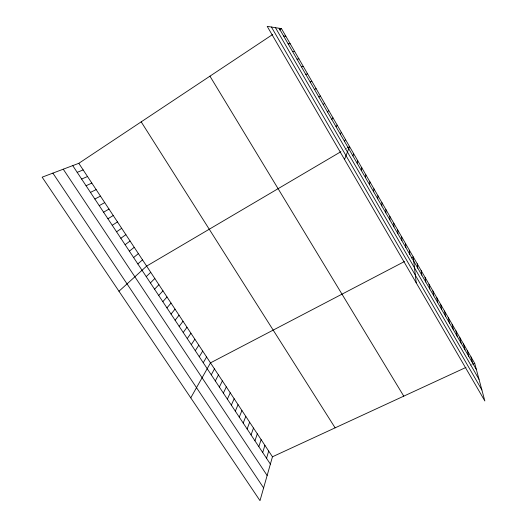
<?xml version="1.0" encoding="UTF-8"?>
<svg xmlns="http://www.w3.org/2000/svg" width="527" height="527" viewBox="0 0 527 527"><rect width="100%" height="100%" fill="white"/><g stroke="black" fill="none" stroke-linecap="round" stroke-linejoin="round"><path stroke-width="0.4" stroke-dasharray="2.63 1.98" d="M344.882 149.352L346.891 148.173M470.341 365.402L472.528 364.388"/><path stroke-width="0.79" d="M385.843 212.908L385.909 209.548M381.792 205.892L381.937 202.664M377.721 198.85L377.951 195.761M373.63 191.775L373.946 188.824M369.526 184.674L369.928 181.855M365.402 177.54L365.89 174.865M361.265 170.379L361.832 167.836M357.108 163.186L357.761 160.788M78.8 163.317L272.459 456.784L259.995 500.65L42.153 177.177L78.8 163.317L272.755 34.426M266.537 458.312L268.691 451.072M262.69 452.489L264.91 445.348M258.823 446.652L261.115 439.597M352.932 155.959L353.67 153.706M254.936 440.789L257.308 433.826M251.043 434.907L253.487 428.029M247.13 429.004L249.646 422.219M243.21 423.076L245.799 416.383M344.52 159.424L349.566 146.592L347.556 147.777M239.265 417.12L241.933 410.526M235.312 411.146L238.052 404.644M231.34 405.151L234.159 398.741M227.354 399.137L230.246 392.819M344.526 141.414L345.442 139.451M223.356 393.089L226.327 386.877M219.337 387.029L222.387 380.909M215.306 380.935L218.435 374.914M211.261 374.829L214.463 368.9M340.297 134.102L341.305 132.284M190.761 397.845L210.484 362.866L404.466 261.524M203.238 362.714L206.604 356.983M199.265 356.713L202.704 351.087M195.28 350.692L198.798 345.159M336.048 126.75L337.148 125.083M191.275 344.645L194.871 339.217M187.256 338.578L190.939 333.248M183.225 332.484L186.986 327.254M179.18 326.371L183.014 321.246M175.116 320.232L179.035 315.212M331.786 119.372L332.972 117.85M171.031 314.072L175.036 309.151M166.94 307.887L171.025 303.071M162.83 301.681L167 296.971M158.706 295.449L162.955 290.845M327.504 111.955L328.782 110.591M154.563 289.191L158.897 284.699M150.406 282.913L154.826 278.526M146.229 276.609L150.735 272.327M118.964 291.233L146.631 266.109L340.87 151.717M323.203 104.511L324.573 103.299M137.83 263.928L142.514 259.87M133.608 257.551L138.377 253.606M129.372 251.148L134.227 247.315M125.116 244.726L130.064 240.997M318.881 97.034L320.344 95.973M120.841 238.27L125.881 234.66M116.553 231.794L121.684 228.303M279.455 29.973L281.471 28.636L474.722 363.38L484.847 400.955L267.209 26.35L281.471 28.636M112.251 225.292L117.468 221.913M107.93 218.764L113.239 215.503M314.54 89.531L316.095 88.615M103.588 212.21L108.99 209.067M99.234 205.635L104.728 202.605M411.264 257.973L413.26 256.926L416.218 282.834M94.86 199.028L100.446 196.123M90.466 192.395L96.151 189.608M86.059 185.741L91.836 183.073M272.459 456.784L465.973 367.418M473.259 364.052L474.722 363.38M310.179 81.988L311.832 81.23M81.632 179.055L87.508 176.512M77.192 172.342L83.161 169.925M305.805 74.412L307.551 73.813M301.404 66.804L303.249 66.362M296.991 59.162L298.928 58.886M292.557 51.488L294.593 51.369M288.098 43.781L290.239 43.827M283.625 36.04L285.865 36.244M52.878 173.119L263.619 487.903M63.253 169.193L267.143 475.499M72.733 165.61L270.377 464.103M141.19 121.849L335.126 427.845M209.944 76.165L403.768 396.146M271.418 27.029L481.882 389.954M279.132 28.26L476.395 369.598M275.463 27.674L479.017 379.315M470.993 356.924L472.6 363.031M467.258 350.448L468.793 356.436M463.503 343.947L464.966 349.816M459.728 337.412L461.125 343.169M455.947 330.857L457.265 336.496M452.146 324.27L453.391 329.79M448.325 317.662L449.505 323.064M444.498 311.022L445.598 316.305M440.644 304.356L441.672 309.514M436.784 297.663L437.733 302.702M432.904 290.944L433.78 295.858M429.011 284.198L429.808 288.98M425.098 277.419L425.823 282.083M421.172 270.614L421.811 275.147M417.226 263.783L417.792 268.19M409.407 250.239L409.815 254.383M405.526 243.527L405.862 247.545M401.633 236.788L401.89 240.674M397.727 230.016L397.905 233.777M393.807 223.217L393.9 226.847M389.868 216.399L389.881 219.891"/></g></svg>
